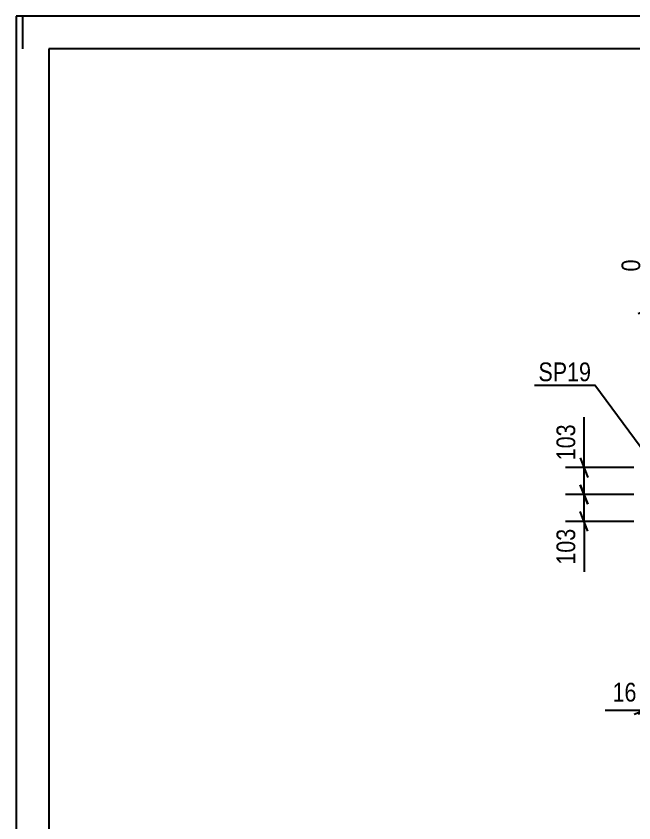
# Model space of a CAD drawing. Header units: millimetres. Extents: x -86 to 755, y -411 to 183.
# Drawn here: x -86.1 to 8.3, y 59.5 to 182.7 of the extents above; entities that cross this region are included whole.
import ezdxf

# ---------------------------------------------------------------- set-up
doc = ezdxf.new("R2010")
doc.units = ezdxf.units.MM
doc.styles.add('Arial Narrow', font='ARIALN.TTF', dxfattribs={"height": 0.2})

# ---------------------------------------------------------------- blocks, each defined once
blk = doc.blocks.new('Unknown-814409269-1133')
at = {"color": 5, "linetype": 'Continuous'}
for p, q in [((754.89, 182.74), (-86.11, 182.74)), ((-86.11, 182.74), (-86.11, -411.26)), ((-85.11, 177.74), (-85.11, 182.74)), ((749.89, 177.74), (-81.11, 177.74)), ((-81.11, 177.74), (-81.11, -406.26))]:
    blk.add_line(p, q, dxfattribs=at)
blk = doc.blocks.new('StraightDimension-814409269-11822 - 2401')
at = {"color": 7, "linetype": 'Continuous'}
for p, q in [((15.57, 114.69), (15.57, 149.24)), ((10.44, 112.69), (10.44, 145.58)), ((8.94, 137.35), (11.94, 138.55)), ((17.07, 138.55), (14.07, 137.35)), ((10.44, 137.95), (15.57, 137.95))]:
    blk.add_line(p, q, dxfattribs=at)
at = {"color": 0}
blk.add_wipeout([(16.34, 138.7), (16.34, 142.9), (9.66, 142.9), (9.66, 138.7)], dxfattribs=at)
at = {"color": 3, "style": 'Arial Narrow'}
blk.add_text('128', height=2.863, dxfattribs=at).set_placement((10.26, 139.3))
at = {"color": 0, "linetype": 'Continuous'}
for points in [[(14.97, 149.84), (10.77, 149.84), (10.77, 143.15), (14.97, 143.15)], [(9.83, 146.18), (5.63, 146.18), (5.63, 143.15), (9.83, 143.15)]]:
    blk.add_wipeout(points, dxfattribs=at)
at = {"color": 3, "linetype": 'Continuous', "style": 'Arial Narrow'}
for s, height, p in [('128', 2.863, (14.37, 143.75)), ('0', 2.86, (9.24, 143.75))]:
    blk.add_text(s, height=height, rotation=90.0002, dxfattribs=at).set_placement(p)
blk = doc.blocks.new('StraightDimension-814409269-3331 - 2401')
at = {"color": 7, "linetype": 'Continuous'}
for p, q in [((9.8, 102.19), (9.8, 74.32)), ((10.44, 102.19), (10.44, 74.32)), ((9.8, 76.72), (3.89, 76.72)), ((9.8, 76.72), (3.89, 76.72)), ((8.3, 76.12), (11.3, 77.32)), ((11.94, 77.32), (8.94, 76.12)), ((9.8, 76.72), (10.44, 76.72))]:
    blk.add_line(p, q, dxfattribs=at)
at = {"color": 0}
blk.add_wipeout([(9.27, 77.47), (9.27, 81.67), (4.41, 81.67), (4.41, 77.47)], dxfattribs=at)
at = {"color": 3, "style": 'Arial Narrow'}
blk.add_text('16', height=2.863, dxfattribs=at).set_placement((5.01, 78.07))
blk = doc.blocks.new('StraightDimension-814409269-3362 - 2401')
at = {"color": 7, "linetype": 'Continuous'}
for p, q in [((0.06, 111.19), (1.26, 108.19)), ((8.24, 109.69), (-2.19, 109.69)), ((0.66, 105.59), (0.66, 109.69)), ((1.26, 104.09), (0.06, 107.09)), ((8.24, 105.59), (-2.19, 105.59)), ((0.66, 105.59), (0.66, 97.86)), ((0.66, 105.59), (0.66, 97.86))]:
    blk.add_line(p, q, dxfattribs=at)
at = {"color": 0}
blk.add_wipeout([(-0.09, 105.07), (-4.29, 105.07), (-4.29, 98.38), (-0.09, 98.38)], dxfattribs=at)
at = {"color": 3, "style": 'Arial Narrow'}
blk.add_text('103', height=2.863, rotation=90.0002, dxfattribs=at).set_placement((-0.69, 98.98))
blk = doc.blocks.new('StraightDimension-814409269-3372 - 2401')
at = {"color": 7, "linetype": 'Continuous'}
for p, q in [((0.66, 113.79), (0.66, 121.52)), ((0.66, 113.79), (0.66, 121.52)), ((0.06, 115.29), (1.26, 112.29)), ((8.24, 113.79), (-2.19, 113.79)), ((0.66, 109.69), (0.66, 113.79)), ((1.26, 108.19), (0.06, 111.19)), ((8.24, 109.69), (-2.19, 109.69))]:
    blk.add_line(p, q, dxfattribs=at)
at = {"color": 0}
blk.add_wipeout([(-0.09, 121), (-4.29, 121), (-4.29, 114.32), (-0.09, 114.32)], dxfattribs=at)
at = {"color": 3, "style": 'Arial Narrow'}
blk.add_text('103', height=2.863, rotation=90.0002, dxfattribs=at).set_placement((-0.69, 114.92))
blk = doc.blocks.new('Mark-814409269-2594 - 2401')
at = {"color": 0}
blk.add_wipeout([(1.73, 126.99), (1.73, 129.99), (-6.31, 129.99), (-6.31, 126.99)], dxfattribs=at)
blk.add_wipeout([(1.73, 126.99), (1.73, 129.99), (-6.31, 129.99), (-6.31, 126.99)], dxfattribs=at)
at = {"color": 30, "linetype": 'Continuous'}
for p in [(-6.91, 126.39), (10.11, 115.83)]:
    blk.add_line(p, (2.33, 126.39), dxfattribs=at)
at = {"color": 3, "style": 'Arial Narrow'}
blk.add_text('SP19', height=2.863, dxfattribs=at).set_placement((-6.31, 126.99))

msp = doc.modelspace()

# ---------------------------------------------------------------- block references
msp.add_blockref('Unknown-814409269-1133', (0, 0))

# ---------------------------------------------------------------- next in the draw order: block references
for name in ['StraightDimension-814409269-11822 - 2401', 'StraightDimension-814409269-3331 - 2401']:
    msp.add_blockref(name, (0, 0))

# ---------------------------------------------------------------- next in the draw order: block references
msp.add_blockref('StraightDimension-814409269-3362 - 2401', (0, 0))

# ---------------------------------------------------------------- next in the draw order: block references
msp.add_blockref('StraightDimension-814409269-3372 - 2401', (0, 0))

# ---------------------------------------------------------------- next in the draw order: block references
msp.add_blockref('Mark-814409269-2594 - 2401', (0, 0))

doc.saveas('drawing.dxf')
